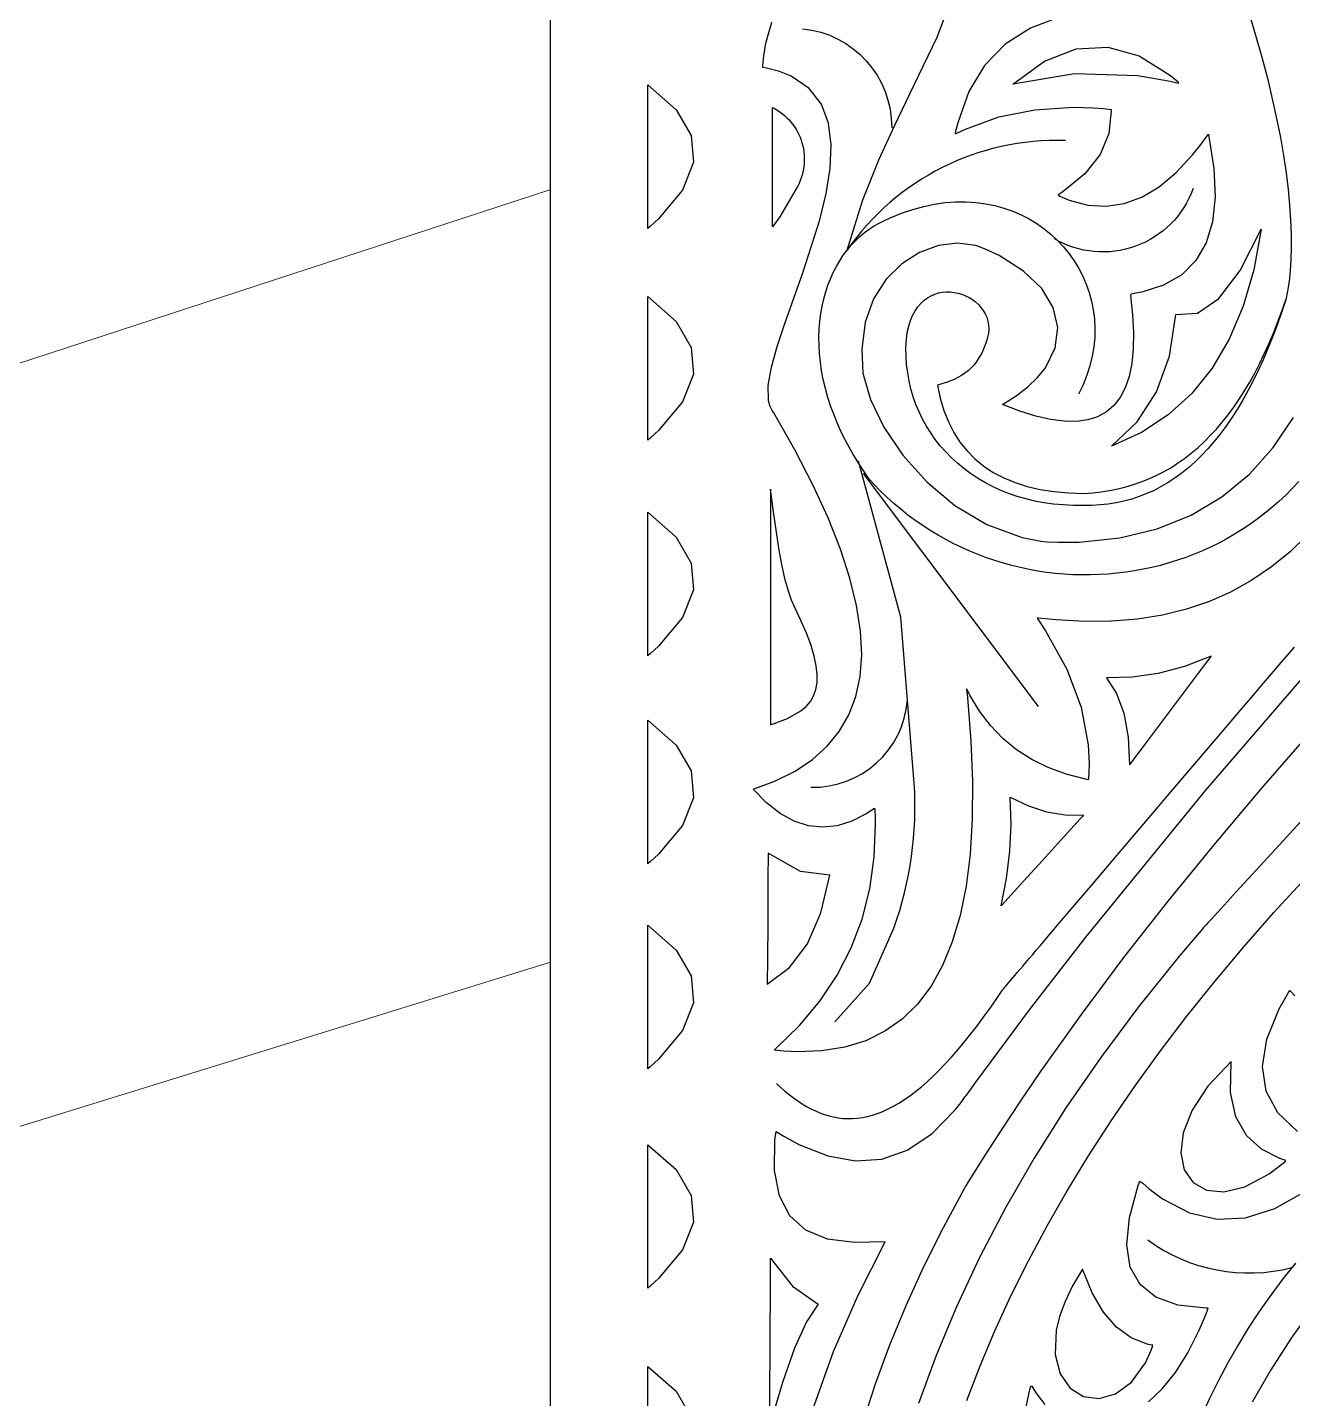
# Model space of a CAD drawing. Header units: inches. Extents: x 249 to 1192, y -18 to 440.
# Drawn here: x 609.636 to 610.183, y 236.943 to 237.535 of the extents above; entities that cross this region are included whole.
import ezdxf

# ---------------------------------------------------------------- set-up
doc = ezdxf.new("R2010")
doc.units = ezdxf.units.IN
doc.header["$MEASUREMENT"] = 0
doc.layers.add('KACA', color=141, linetype='Continuous', lineweight=30)
doc.layers.add('LANTAI', color=135, linetype='Continuous', lineweight=9)
doc.layers.add('KOLOM', color=5, linetype='Continuous')

# ---------------------------------------------------------------- blocks, each defined once
blk = doc.blocks.new('TAMPAK SAMPING KANAN')
at = {"layer": 'KACA'}
for points in [[(610.71219, 236.38919), (609.86219, 236.38919), (609.86219, 238.38919), (610.71219, 238.38919)], [(610.71219, 236.38919), (609.86219, 236.38919), (609.86219, 238.38919), (610.71219, 238.38919)], [(610.18944, 237.31595), (610.18188, 237.30857), (610.17385, 237.302), (610.16537, 237.29623), (610.15642, 237.29127), (610.14701, 237.28711), (610.13714, 237.28376), (610.1268, 237.28122), (610.11601, 237.27948), (610.10475, 237.27854), (610.09302, 237.27841), (610.08084, 237.27909), (610.07457, 237.27973), (610.07299, 237.27992), (610.07252, 237.2799), (610.0727, 237.27964), (610.07343, 237.27859), (610.07622, 237.27441), (610.08544, 237.25779), (610.09158, 237.24134), (610.09463, 237.22506), (610.09499, 237.21698), (610.09489, 237.21296), (610.09476, 237.21096), (610.09461, 237.21004), (610.09352, 237.21026), (610.08516, 237.21242), (610.0774, 237.21527), (610.07024, 237.21879), (610.06369, 237.22299), (610.05773, 237.22787), (610.05238, 237.23343), (610.04764, 237.23966), (610.04349, 237.24658), (610.04255, 237.24841), (610.04209, 237.24934), (610.04203, 237.24929), (610.04216, 237.24806), (610.0424, 237.24563), (610.04392, 237.22684), (610.04462, 237.20928), (610.04451, 237.19296), (610.04358, 237.17785), (610.04183, 237.16398), (610.03927, 237.15134), (610.0359, 237.13992), (610.0317, 237.12973), (610.0267, 237.12077), (610.02087, 237.11304), (610.01424, 237.10654), (610.00678, 237.10127), (609.99851, 237.09722), (609.98943, 237.0944), (609.97953, 237.09281), (609.96881, 237.09245), (609.96315, 237.09273), (609.96024, 237.09299), (609.95891, 237.09317), (609.9596, 237.09377), (609.96981, 237.10373), (609.97865, 237.1143), (609.98611, 237.1255), (609.99219, 237.13731), (609.99689, 237.14975), (610.00021, 237.16281), (610.00215, 237.17649), (610.0027, 237.19079), (610.00263, 237.19446), (610.00256, 237.19631), (610.00251, 237.19724), (610.00227, 237.19752), (609.99901, 237.19538), (609.99254, 237.1921), (609.98617, 237.19013), (609.97988, 237.18947), (609.97369, 237.19013), (609.96759, 237.1921), (609.96157, 237.19539), (609.95564, 237.19999), (609.94981, 237.20591), (609.95943, 237.2095), (609.96798, 237.21379), (609.97545, 237.21878), (609.98181, 237.22448), (609.98707, 237.23091), (609.99121, 237.23807), (609.99421, 237.24597), (609.99606, 237.25464), (609.99674, 237.26407), (609.99625, 237.27428), (609.99456, 237.28529), (609.99168, 237.2971), (609.98757, 237.30973), (609.98223, 237.32318), (609.97565, 237.33747), (609.96781, 237.35261), (609.95869, 237.36862), (609.95808, 237.36964), (609.95789, 237.36994), (609.9576, 237.37046), (609.9571, 237.37158), (609.95644, 237.37415), (609.95638, 237.3805), (609.95774, 237.38829), (609.9602, 237.39728), (609.96348, 237.40724), (609.97124, 237.42912), (609.97861, 237.45209), (609.98138, 237.4634), (609.98315, 237.47428), (609.9836, 237.4845), (609.98244, 237.49383), (609.97936, 237.50203), (609.97406, 237.50888), (609.96623, 237.51414), (609.96128, 237.5161), (609.95558, 237.51757), (609.95403, 237.51786), (609.95398, 237.51859), (609.9541, 237.5201), (609.95441, 237.52299), (609.95526, 237.52837), (609.95795, 237.53744)], [(610.08255, 237.53981), (610.06964, 237.53495), (610.05875, 237.52794), (610.04988, 237.51879), (610.04304, 237.50748), (610.03822, 237.49403), (610.03733, 237.49033), (610.03713, 237.48939), (610.03735, 237.48922), (610.03819, 237.48965), (610.04162, 237.49128), (610.05602, 237.49653), (610.07151, 237.49966), (610.0881, 237.5007), (610.0968, 237.50043), (610.10125, 237.5001), (610.10351, 237.49988), (610.10456, 237.49973), (610.10459, 237.49909), (610.10358, 237.48932), (610.09976, 237.48025), (610.09315, 237.47187), (610.08373, 237.46418), (610.08236, 237.46327), (610.08166, 237.46282), (610.08233, 237.46233), (610.0864, 237.46061), (610.09443, 237.45842), (610.10233, 237.4579), (610.11011, 237.45904), (610.11775, 237.46185), (610.12526, 237.46633), (610.13264, 237.47247), (610.13989, 237.48028), (610.14347, 237.48481), (610.14525, 237.48723), (610.14613, 237.48848), (610.14656, 237.48901), (610.14675, 237.48809), (610.14897, 237.47426), (610.14951, 237.46198), (610.14839, 237.45124), (610.14561, 237.44206), (610.14115, 237.43442), (610.13503, 237.42833), (610.12724, 237.42379), (610.11778, 237.42079), (610.11515, 237.42029), (610.1138, 237.42007), (610.11312, 237.41997), (610.11287, 237.41934), (610.11381, 237.41093), (610.11423, 237.40322), (610.11412, 237.39622), (610.11349, 237.38992), (610.11233, 237.38433), (610.11066, 237.37944), (610.10845, 237.37526), (610.10573, 237.37178), (610.10248, 237.36901), (610.09871, 237.36694), (610.09441, 237.36557), (610.08959, 237.36491), (610.08425, 237.36496), (610.07838, 237.36571), (610.07199, 237.36716), (610.06508, 237.36932), (610.05764, 237.37218), (610.06354, 237.37592), (610.06858, 237.37985), (610.07277, 237.38392), (610.07612, 237.38812), (610.08039, 237.39676), (610.08147, 237.40551), (610.07948, 237.41411), (610.07453, 237.42233), (610.06671, 237.4299), (610.05614, 237.43657), (610.04985, 237.4395), (610.046, 237.44089), (610.03814, 237.44194), (610.02991, 237.44094), (610.02174, 237.43796), (610.01405, 237.43308), (610.00727, 237.42638), (610.00184, 237.41793), (609.99818, 237.4078), (609.99674, 237.39607), (609.99722, 237.38582), (610.00047, 237.37445), (610.00631, 237.36238), (610.01451, 237.35028), (610.02482, 237.33881), (610.037, 237.32863), (610.05082, 237.32039), (610.06605, 237.31477), (610.07411, 237.31314), (610.07671, 237.31286), (610.08147, 237.31267), (610.09073, 237.31273), (610.10824, 237.31452), (610.12439, 237.31846), (610.13914, 237.32444), (610.15244, 237.33236), (610.16428, 237.3421), (610.17461, 237.35357), (610.18339, 237.36666)], [(610.18944, 237.31595), (610.18188, 237.30857), (610.17385, 237.302), (610.16537, 237.29623), (610.15642, 237.29127), (610.14701, 237.28711), (610.13714, 237.28376), (610.1268, 237.28122), (610.11601, 237.27948), (610.10475, 237.27854), (610.09302, 237.27841), (610.08084, 237.27909), (610.07457, 237.27973), (610.07299, 237.27992), (610.07252, 237.2799), (610.0727, 237.27964), (610.07343, 237.27859), (610.07622, 237.27441), (610.08544, 237.25779), (610.09158, 237.24134), (610.09463, 237.22506), (610.09499, 237.21698), (610.09489, 237.21296), (610.09476, 237.21096), (610.09461, 237.21004), (610.09352, 237.21026), (610.08516, 237.21242), (610.0774, 237.21527), (610.07024, 237.21879), (610.06369, 237.22299), (610.05773, 237.22787), (610.05238, 237.23343), (610.04764, 237.23966), (610.04349, 237.24658), (610.04255, 237.24841), (610.04209, 237.24934), (610.04203, 237.24929), (610.04216, 237.24806), (610.0424, 237.24563), (610.04392, 237.22684), (610.04462, 237.20928), (610.04451, 237.19296), (610.04358, 237.17785), (610.04183, 237.16398), (610.03927, 237.15134), (610.0359, 237.13992), (610.0317, 237.12973), (610.0267, 237.12077), (610.02087, 237.11304), (610.01424, 237.10654), (610.00678, 237.10127), (609.99851, 237.09722), (609.98943, 237.0944), (609.97953, 237.09281), (609.96881, 237.09245), (609.96315, 237.09273), (609.96024, 237.09299), (609.95891, 237.09317), (609.9596, 237.09377), (609.96981, 237.10373), (609.97865, 237.1143), (609.98611, 237.1255), (609.99219, 237.13731), (609.99689, 237.14975), (610.00021, 237.16281), (610.00215, 237.17649), (610.0027, 237.19079), (610.00263, 237.19446), (610.00256, 237.19631), (610.00251, 237.19724), (610.00227, 237.19752), (609.99901, 237.19538), (609.99254, 237.1921), (609.98617, 237.19013), (609.97988, 237.18947), (609.97369, 237.19013), (609.96759, 237.1921), (609.96157, 237.19539), (609.95564, 237.19999), (609.94981, 237.20591), (609.95943, 237.2095), (609.96798, 237.21379), (609.97545, 237.21878), (609.98181, 237.22448), (609.98707, 237.23091), (609.99121, 237.23807), (609.99421, 237.24597), (609.99606, 237.25464), (609.99674, 237.26407), (609.99625, 237.27428), (609.99456, 237.28529), (609.99168, 237.2971), (609.98757, 237.30973), (609.98223, 237.32318), (609.97565, 237.33747), (609.96781, 237.35261), (609.95869, 237.36862), (609.95808, 237.36964), (609.95789, 237.36994), (609.9576, 237.37046), (609.9571, 237.37158), (609.95644, 237.37415), (609.95638, 237.3805), (609.95774, 237.38829), (609.9602, 237.39728), (609.96348, 237.40724), (609.97124, 237.42912), (609.97861, 237.45209), (609.98138, 237.4634), (609.98315, 237.47428), (609.9836, 237.4845), (609.98244, 237.49383), (609.97936, 237.50203), (609.97406, 237.50888), (609.96623, 237.51414), (609.96128, 237.5161), (609.95558, 237.51757), (609.95403, 237.51786), (609.95398, 237.51859), (609.9541, 237.5201), (609.95441, 237.52299), (609.95526, 237.52837), (609.95795, 237.53744)], [(610.08255, 237.53981), (610.06964, 237.53495), (610.05875, 237.52794), (610.04988, 237.51879), (610.04304, 237.50748), (610.03822, 237.49403), (610.03733, 237.49033), (610.03713, 237.48939), (610.03735, 237.48922), (610.03819, 237.48965), (610.04162, 237.49128), (610.05602, 237.49653), (610.07151, 237.49966), (610.0881, 237.5007), (610.0968, 237.50043), (610.10125, 237.5001), (610.10351, 237.49988), (610.10456, 237.49973), (610.10459, 237.49909), (610.10358, 237.48932), (610.09976, 237.48025), (610.09315, 237.47187), (610.08373, 237.46418), (610.08236, 237.46327), (610.08166, 237.46282), (610.08233, 237.46233), (610.0864, 237.46061), (610.09443, 237.45842), (610.10233, 237.4579), (610.11011, 237.45904), (610.11775, 237.46185), (610.12526, 237.46633), (610.13264, 237.47247), (610.13989, 237.48028), (610.14347, 237.48481), (610.14525, 237.48723), (610.14613, 237.48848), (610.14656, 237.48901), (610.14675, 237.48809), (610.14897, 237.47426), (610.14951, 237.46198), (610.14839, 237.45124), (610.14561, 237.44206), (610.14115, 237.43442), (610.13503, 237.42833), (610.12724, 237.42379), (610.11778, 237.42079), (610.11515, 237.42029), (610.1138, 237.42007), (610.11312, 237.41997), (610.11287, 237.41934), (610.11381, 237.41093), (610.11423, 237.40322), (610.11412, 237.39622), (610.11349, 237.38992), (610.11233, 237.38433), (610.11066, 237.37944), (610.10845, 237.37526), (610.10573, 237.37178), (610.10248, 237.36901), (610.09871, 237.36694), (610.09441, 237.36557), (610.08959, 237.36491), (610.08425, 237.36496), (610.07838, 237.36571), (610.07199, 237.36716), (610.06508, 237.36932), (610.05764, 237.37218), (610.06354, 237.37592), (610.06858, 237.37985), (610.07277, 237.38392), (610.07612, 237.38812), (610.08039, 237.39676), (610.08147, 237.40551), (610.07948, 237.41411), (610.07453, 237.42233), (610.06671, 237.4299), (610.05614, 237.43657), (610.04985, 237.4395), (610.046, 237.44089), (610.03814, 237.44194), (610.02991, 237.44094), (610.02174, 237.43796), (610.01405, 237.43308), (610.00727, 237.42638), (610.00184, 237.41793), (609.99818, 237.4078), (609.99674, 237.39607), (609.99722, 237.38582), (610.00047, 237.37445), (610.00631, 237.36238), (610.01451, 237.35028), (610.02482, 237.33881), (610.037, 237.32863), (610.05082, 237.32039), (610.06605, 237.31477), (610.07411, 237.31314), (610.07671, 237.31286), (610.08147, 237.31267), (610.09073, 237.31273), (610.10824, 237.31452), (610.12439, 237.31846), (610.13914, 237.32444), (610.15244, 237.33236), (610.16428, 237.3421), (610.17461, 237.35357), (610.18339, 237.36666)], [(609.97557, 236.93773), (609.98459, 236.96286), (609.9951, 236.98698), (610.0069, 237.0102), (609.99362, 237.00999), (609.98194, 237.01146), (609.97264, 237.0153), (609.96572, 237.02152), (609.96117, 237.03011), (609.959, 237.04108), (609.9592, 237.05443), (609.95975, 237.05789), (609.96307, 237.05589), (609.9696, 237.05238), (609.98215, 237.0474), (609.9941, 237.04523), (610.00551, 237.04602), (610.01645, 237.04988), (610.02698, 237.05696), (610.03716, 237.06739), (610.03966, 237.07054), (610.0409, 237.0722), (610.04152, 237.07304), (610.04187, 237.07353), (610.04326, 237.07546), (610.04606, 237.07933), (610.06922, 237.1105), (610.0936, 237.14196), (610.14547, 237.20547), (610.20054, 237.26929)], [(609.97557, 236.93773), (609.98459, 236.96286), (609.9951, 236.98698), (610.0069, 237.0102), (609.99362, 237.00999), (609.98194, 237.01146), (609.97264, 237.0153), (609.96572, 237.02152), (609.96117, 237.03011), (609.959, 237.04108), (609.9592, 237.05443), (609.95975, 237.05789), (609.96307, 237.05589), (609.9696, 237.05238), (609.98215, 237.0474), (609.9941, 237.04523), (610.00551, 237.04602), (610.01645, 237.04988), (610.02698, 237.05696), (610.03716, 237.06739), (610.03966, 237.07054), (610.0409, 237.0722), (610.04152, 237.07304), (610.04187, 237.07353), (610.04326, 237.07546), (610.04606, 237.07933), (610.06922, 237.1105), (610.0936, 237.14196), (610.14547, 237.20547), (610.20054, 237.26929)], [(609.99728, 236.93208), (610.00275, 236.94894), (610.00896, 236.96581), (610.01591, 236.98268), (610.0236, 236.99956), (610.03203, 237.01645), (610.04119, 237.03335), (610.04149, 237.03388), (610.04189, 237.03454), (610.04289, 237.03615), (610.04489, 237.03938), (610.04893, 237.04581), (610.05714, 237.05857), (610.06553, 237.07121), (610.07408, 237.08375), (610.09173, 237.10858), (610.1101, 237.13314), (610.12922, 237.15756), (610.14909, 237.18194), (610.16974, 237.20639), (610.18037, 237.21867), (610.19119, 237.23101)], [(609.99728, 236.93208), (610.00275, 236.94894), (610.00896, 236.96581), (610.01591, 236.98268), (610.0236, 236.99956), (610.03203, 237.01645), (610.04119, 237.03335), (610.04149, 237.03388), (610.04189, 237.03454), (610.04289, 237.03615), (610.04489, 237.03938), (610.04893, 237.04581), (610.05714, 237.05857), (610.06553, 237.07121), (610.07408, 237.08375), (610.09173, 237.10858), (610.1101, 237.13314), (610.12922, 237.15756), (610.14909, 237.18194), (610.16974, 237.20639), (610.18037, 237.21867), (610.19119, 237.23101)], [(610.18574, 237.339), (610.18292, 237.33599), (610.18002, 237.33309), (610.17704, 237.33032), (610.174, 237.32766), (610.17089, 237.32512), (610.16772, 237.3227), (610.16449, 237.32039), (610.16121, 237.3182), (610.15787, 237.31613), (610.15448, 237.31417), (610.15104, 237.31233), (610.14755, 237.31061), (610.14402, 237.309), (610.14046, 237.3075), (610.13686, 237.30613), (610.13322, 237.30486), (610.12955, 237.30372), (610.12586, 237.30268), (610.12214, 237.30177), (610.1184, 237.30097), (610.11464, 237.30028), (610.11086, 237.2997), (610.10708, 237.29924), (610.10328, 237.2989), (610.09947, 237.29867), (610.09566, 237.29855), (610.09185, 237.29855), (610.08804, 237.29866), (610.08424, 237.29888), (610.08044, 237.29922), (610.07666, 237.29967), (610.07288, 237.30023), (610.06913, 237.3009), (610.06539, 237.30169), (610.06168, 237.30259), (610.05799, 237.3036), (610.05433, 237.30473), (610.05069, 237.30596), (610.0471, 237.30731), (610.04354, 237.30877), (610.04002, 237.31034), (610.03654, 237.31203), (610.03311, 237.31382), (610.02973, 237.31572), (610.0264, 237.31774), (610.02312, 237.31987), (610.0199, 237.3221), (610.01674, 237.32445), (610.01364, 237.32691), (610.01061, 237.32948), (610.00765, 237.33215), (610.00476, 237.33494), (610.00195, 237.33784), (610.00057, 237.33933), (610.00029, 237.33965), (610.0001, 237.33992), (609.99973, 237.34044), (609.99825, 237.34254), (609.99548, 237.34673), (609.99293, 237.35089), (609.9906, 237.35503), (609.98849, 237.35915), (609.98659, 237.36323), (609.98491, 237.36727), (609.98342, 237.37128), (609.98213, 237.37524), (609.98104, 237.37915), (609.98013, 237.38301), (609.97941, 237.38682), (609.97886, 237.39056), (609.97849, 237.39424), (609.97829, 237.39785), (609.97825, 237.40139), (609.97837, 237.40485), (609.97864, 237.40823), (609.97907, 237.41153), (609.97963, 237.41474), (609.98034, 237.41785), (609.98118, 237.42087), (609.98215, 237.42379), (609.98325, 237.4266), (609.98446, 237.4293), (609.98579, 237.43189), (609.98723, 237.43436), (609.98878, 237.43671), (609.99043, 237.43893), (609.99217, 237.44103), (609.994, 237.44299), (609.99592, 237.44481), (609.99791, 237.4465), (609.99999, 237.44803), (610.00213, 237.44942), (610.00435, 237.45065), (610.00664, 237.45176), (610.0091, 237.4529), (610.01397, 237.45491), (610.01878, 237.45656), (610.02353, 237.45787), (610.0282, 237.45884), (610.0328, 237.45949), (610.0373, 237.45982), (610.04171, 237.45985), (610.04601, 237.45958), (610.0502, 237.45903), (610.05427, 237.45821), (610.0582, 237.45713), (610.062, 237.4558), (610.06565, 237.45423), (610.06915, 237.45243), (610.07248, 237.45041), (610.07564, 237.44818), (610.07863, 237.44576), (610.08142, 237.44315), (610.08402, 237.44037), (610.08642, 237.43742), (610.08861, 237.43432), (610.09058, 237.43108), (610.09232, 237.4277), (610.09382, 237.4242), (610.09508, 237.42059), (610.09609, 237.41688), (610.09683, 237.41308), (610.09731, 237.4092), (610.09751, 237.40525), (610.09743, 237.40125), (610.09705, 237.3972), (610.09638, 237.39311), (610.09539, 237.389), (610.09409, 237.38487), (610.09246, 237.38074), (610.0905, 237.37662)], [(610.18574, 237.339), (610.18292, 237.33599), (610.18002, 237.33309), (610.17704, 237.33032), (610.174, 237.32766), (610.17089, 237.32512), (610.16772, 237.3227), (610.16449, 237.32039), (610.16121, 237.3182), (610.15787, 237.31613), (610.15448, 237.31417), (610.15104, 237.31233), (610.14755, 237.31061), (610.14402, 237.309), (610.14046, 237.3075), (610.13686, 237.30613), (610.13322, 237.30486), (610.12955, 237.30372), (610.12586, 237.30268), (610.12214, 237.30177), (610.1184, 237.30097), (610.11464, 237.30028), (610.11086, 237.2997), (610.10708, 237.29924), (610.10328, 237.2989), (610.09947, 237.29867), (610.09566, 237.29855), (610.09185, 237.29855), (610.08804, 237.29866), (610.08424, 237.29888), (610.08044, 237.29922), (610.07666, 237.29967), (610.07288, 237.30023), (610.06913, 237.3009), (610.06539, 237.30169), (610.06168, 237.30259), (610.05799, 237.3036), (610.05433, 237.30473), (610.05069, 237.30596), (610.0471, 237.30731), (610.04354, 237.30877), (610.04002, 237.31034), (610.03654, 237.31203), (610.03311, 237.31382), (610.02973, 237.31572), (610.0264, 237.31774), (610.02312, 237.31987), (610.0199, 237.3221), (610.01674, 237.32445), (610.01364, 237.32691), (610.01061, 237.32948), (610.00765, 237.33215), (610.00476, 237.33494), (610.00195, 237.33784), (610.00057, 237.33933), (610.00029, 237.33965), (610.0001, 237.33992), (609.99973, 237.34044), (609.99825, 237.34254), (609.99548, 237.34673), (609.99293, 237.35089), (609.9906, 237.35503), (609.98849, 237.35915), (609.98659, 237.36323), (609.98491, 237.36727), (609.98342, 237.37128), (609.98213, 237.37524), (609.98104, 237.37915), (609.98013, 237.38301), (609.97941, 237.38682), (609.97886, 237.39056), (609.97849, 237.39424), (609.97829, 237.39785), (609.97825, 237.40139), (609.97837, 237.40485), (609.97864, 237.40823), (609.97907, 237.41153), (609.97963, 237.41474), (609.98034, 237.41785), (609.98118, 237.42087), (609.98215, 237.42379), (609.98325, 237.4266), (609.98446, 237.4293), (609.98579, 237.43189), (609.98723, 237.43436), (609.98878, 237.43671), (609.99043, 237.43893), (609.99217, 237.44103), (609.994, 237.44299), (609.99592, 237.44481), (609.99791, 237.4465), (609.99999, 237.44803), (610.00213, 237.44942), (610.00435, 237.45065), (610.00664, 237.45176), (610.0091, 237.4529), (610.01397, 237.45491), (610.01878, 237.45656), (610.02353, 237.45787), (610.0282, 237.45884), (610.0328, 237.45949), (610.0373, 237.45982), (610.04171, 237.45985), (610.04601, 237.45958), (610.0502, 237.45903), (610.05427, 237.45821), (610.0582, 237.45713), (610.062, 237.4558), (610.06565, 237.45423), (610.06915, 237.45243), (610.07248, 237.45041), (610.07564, 237.44818), (610.07863, 237.44576), (610.08142, 237.44315), (610.08402, 237.44037), (610.08642, 237.43742), (610.08861, 237.43432), (610.09058, 237.43108), (610.09232, 237.4277), (610.09382, 237.4242), (610.09508, 237.42059), (610.09609, 237.41688), (610.09683, 237.41308), (610.09731, 237.4092), (610.09751, 237.40525), (610.09743, 237.40125), (610.09705, 237.3972), (610.09638, 237.39311), (610.09539, 237.389), (610.09409, 237.38487), (610.09246, 237.38074), (610.0905, 237.37662)], [(610.18929, 237.19495), (610.17734, 237.18192), (610.16707, 237.17072), (610.15862, 237.1615), (610.15213, 237.15442), (610.14774, 237.14963), (610.14638, 237.14815), (610.1456, 237.1473), (610.14543, 237.14711), (610.14541, 237.14708), (610.14468, 237.14626), (610.14349, 237.14488), (610.13411, 237.13387), (610.1164, 237.1119), (610.10005, 237.09), (610.08503, 237.06819), (610.07132, 237.04649), (610.05887, 237.02492), (610.04768, 237.0035), (610.0377, 236.98224), (610.02891, 236.96118), (610.02129, 236.94032)], [(610.18929, 237.19495), (610.17734, 237.18192), (610.16707, 237.17072), (610.15862, 237.1615), (610.15213, 237.15442), (610.14774, 237.14963), (610.14638, 237.14815), (610.1456, 237.1473), (610.14543, 237.14711), (610.14541, 237.14708), (610.14468, 237.14626), (610.14349, 237.14488), (610.13411, 237.13387), (610.1164, 237.1119), (610.10005, 237.09), (610.08503, 237.06819), (610.07132, 237.04649), (610.05887, 237.02492), (610.04768, 237.0035), (610.0377, 236.98224), (610.02891, 236.96118), (610.02129, 236.94032)], [(609.99043, 237.43893), (609.99723, 237.46071), (610.00421, 237.47797), (610.01099, 237.49302), (610.0175, 237.50648), (610.02935, 237.53104), (610.03906, 237.55662), (610.04289, 237.57132), (610.04594, 237.58813), (610.04713, 237.59751), (610.04756, 237.60164), (610.04776, 237.60414), (610.04839, 237.61391), (610.04872, 237.63237), (610.04778, 237.64943), (610.04555, 237.66513), (610.04201, 237.6795), (610.03712, 237.6926), (610.03086, 237.70446), (610.0232, 237.71513), (610.01412, 237.72464), (610.00359, 237.73305), (609.99158, 237.74038)], [(609.99043, 237.43893), (609.99723, 237.46071), (610.00421, 237.47797), (610.01099, 237.49302), (610.0175, 237.50648), (610.02935, 237.53104), (610.03906, 237.55662), (610.04289, 237.57132), (610.04594, 237.58813), (610.04713, 237.59751), (610.04756, 237.60164), (610.04776, 237.60414), (610.04839, 237.61391), (610.04872, 237.63237), (610.04778, 237.64943), (610.04555, 237.66513), (610.04201, 237.6795), (610.03712, 237.6926), (610.03086, 237.70446), (610.0232, 237.71513), (610.01412, 237.72464), (610.00359, 237.73305), (609.99158, 237.74038)], [(610.16401, 237.54161), (610.16699, 237.53184), (610.16968, 237.52237), (610.17208, 237.51322), (610.17421, 237.50438), (610.17608, 237.49587), (610.17768, 237.48769), (610.17904, 237.47985), (610.18015, 237.47235), (610.18103, 237.4652), (610.18169, 237.4584), (610.18214, 237.45196), (610.18238, 237.44589), (610.18242, 237.44019), (610.18228, 237.43487), (610.18196, 237.42994), (610.18147, 237.42539), (610.18082, 237.42124), (610.18001, 237.41749), (610.17817, 237.41194), (610.17627, 237.40658), (610.17431, 237.40139), (610.1723, 237.39638), (610.17023, 237.39155), (610.1681, 237.38689), (610.16591, 237.38242), (610.16367, 237.37812), (610.16137, 237.37401), (610.15901, 237.37007), (610.15659, 237.36631), (610.15412, 237.36273), (610.15159, 237.35932), (610.149, 237.3561), (610.14635, 237.35305), (610.14364, 237.35018), (610.14088, 237.3475), (610.13806, 237.34499), (610.13519, 237.34265), (610.13225, 237.3405), (610.12926, 237.33853), (610.12621, 237.33673), (610.1231, 237.33511), (610.11994, 237.33368), (610.11672, 237.33242), (610.11344, 237.33133), (610.1101, 237.33043), (610.1067, 237.32971), (610.10325, 237.32916), (610.09974, 237.32879), (610.09617, 237.3286), (610.09255, 237.32859), (610.08814, 237.32859), (610.08384, 237.32879), (610.07963, 237.32917), (610.07552, 237.32974), (610.07152, 237.33049), (610.06763, 237.33142), (610.06386, 237.33251), (610.06019, 237.33377), (610.05665, 237.33519), (610.05323, 237.33677), (610.04994, 237.33849), (610.04678, 237.34036), (610.04375, 237.34237), (610.04086, 237.34452), (610.0381, 237.34679), (610.03549, 237.34919), (610.03303, 237.35171), (610.03072, 237.35435), (610.02856, 237.35709), (610.02656, 237.35994), (610.02472, 237.36289), (610.02304, 237.36593), (610.02153, 237.36906), (610.02019, 237.37228), (610.01903, 237.37558), (610.01804, 237.37895), (610.01723, 237.38239), (610.01661, 237.38589), (610.01617, 237.38946), (610.01593, 237.39308), (610.01588, 237.39674), (610.01603, 237.40046), (610.01645, 237.4034), (610.01705, 237.40609), (610.01781, 237.40853), (610.01873, 237.41073), (610.01979, 237.4127), (610.02098, 237.41443), (610.02228, 237.41595), (610.02367, 237.41725), (610.02516, 237.41834), (610.02671, 237.41923), (610.02832, 237.41993), (610.02998, 237.42043), (610.03166, 237.42076), (610.03337, 237.42091), (610.03507, 237.42089), (610.03677, 237.4207), (610.03844, 237.42037), (610.04007, 237.41988), (610.04165, 237.41926), (610.04316, 237.41849), (610.04459, 237.4176), (610.04593, 237.41659), (610.04716, 237.41546), (610.04828, 237.41422), (610.04925, 237.41287), (610.05008, 237.41144), (610.05075, 237.40991), (610.05124, 237.4083), (610.05154, 237.40662), (610.05164, 237.40486), (610.05152, 237.40305), (610.05117, 237.40117), (610.05039, 237.39873), (610.04953, 237.3965), (610.04859, 237.39446), (610.04756, 237.39261), (610.04646, 237.39093), (610.04529, 237.38942), (610.04403, 237.38805), (610.0427, 237.38682), (610.03982, 237.38473), (610.03665, 237.38306), (610.0332, 237.3817), (610.02948, 237.38056), (610.0307, 237.37492), (610.03228, 237.36963), (610.03422, 237.36472), (610.03654, 237.36016), (610.03922, 237.35597), (610.04227, 237.35214), (610.04568, 237.34867), (610.04946, 237.34557), (610.05361, 237.34283), (610.05812, 237.34045), (610.063, 237.33844), (610.06825, 237.33679), (610.07386, 237.3355), (610.07984, 237.33457), (610.08619, 237.33401), (610.09291, 237.33381), (610.09663, 237.33406), (610.10028, 237.33445), (610.10387, 237.335), (610.1074, 237.33571), (610.11086, 237.33656), (610.11426, 237.33757), (610.11759, 237.33874), (610.12086, 237.34005), (610.12407, 237.34152), (610.12721, 237.34314), (610.13029, 237.34491), (610.1333, 237.34684), (610.13625, 237.34892), (610.13913, 237.35115), (610.14195, 237.35354), (610.1447, 237.35608), (610.14739, 237.35877), (610.15002, 237.36161), (610.15258, 237.36461), (610.15507, 237.36776), (610.15751, 237.37106), (610.15987, 237.37452), (610.16218, 237.37813), (610.16442, 237.38189), (610.16659, 237.38581), (610.1687, 237.38987), (610.17075, 237.39409), (610.17273, 237.39847), (610.17465, 237.40299), (610.1765, 237.40767), (610.17829, 237.4125), (610.18001, 237.41749)], [(610.16401, 237.54161), (610.16699, 237.53184), (610.16968, 237.52237), (610.17208, 237.51322), (610.17421, 237.50438), (610.17608, 237.49587), (610.17768, 237.48769), (610.17904, 237.47985), (610.18015, 237.47235), (610.18103, 237.4652), (610.18169, 237.4584), (610.18214, 237.45196), (610.18238, 237.44589), (610.18242, 237.44019), (610.18228, 237.43487), (610.18196, 237.42994), (610.18147, 237.42539), (610.18082, 237.42124), (610.18001, 237.41749), (610.17817, 237.41194), (610.17627, 237.40658), (610.17431, 237.40139), (610.1723, 237.39638), (610.17023, 237.39155), (610.1681, 237.38689), (610.16591, 237.38242), (610.16367, 237.37812), (610.16137, 237.37401), (610.15901, 237.37007), (610.15659, 237.36631), (610.15412, 237.36273), (610.15159, 237.35932), (610.149, 237.3561), (610.14635, 237.35305), (610.14364, 237.35018), (610.14088, 237.3475), (610.13806, 237.34499), (610.13519, 237.34265), (610.13225, 237.3405), (610.12926, 237.33853), (610.12621, 237.33673), (610.1231, 237.33511), (610.11994, 237.33368), (610.11672, 237.33242), (610.11344, 237.33133), (610.1101, 237.33043), (610.1067, 237.32971), (610.10325, 237.32916), (610.09974, 237.32879), (610.09617, 237.3286), (610.09255, 237.32859), (610.08814, 237.32859), (610.08384, 237.32879), (610.07963, 237.32917), (610.07552, 237.32974), (610.07152, 237.33049), (610.06763, 237.33142), (610.06386, 237.33251), (610.06019, 237.33377), (610.05665, 237.33519), (610.05323, 237.33677), (610.04994, 237.33849), (610.04678, 237.34036), (610.04375, 237.34237), (610.04086, 237.34452), (610.0381, 237.34679), (610.03549, 237.34919), (610.03303, 237.35171), (610.03072, 237.35435), (610.02856, 237.35709), (610.02656, 237.35994), (610.02472, 237.36289), (610.02304, 237.36593), (610.02153, 237.36906), (610.02019, 237.37228), (610.01903, 237.37558), (610.01804, 237.37895), (610.01723, 237.38239), (610.01661, 237.38589), (610.01617, 237.38946), (610.01593, 237.39308), (610.01588, 237.39674), (610.01603, 237.40046), (610.01645, 237.4034), (610.01705, 237.40609), (610.01781, 237.40853), (610.01873, 237.41073), (610.01979, 237.4127), (610.02098, 237.41443), (610.02228, 237.41595), (610.02367, 237.41725), (610.02516, 237.41834), (610.02671, 237.41923), (610.02832, 237.41993), (610.02998, 237.42043), (610.03166, 237.42076), (610.03337, 237.42091), (610.03507, 237.42089), (610.03677, 237.4207), (610.03844, 237.42037), (610.04007, 237.41988), (610.04165, 237.41926), (610.04316, 237.41849), (610.04459, 237.4176), (610.04593, 237.41659), (610.04716, 237.41546), (610.04828, 237.41422), (610.04925, 237.41287), (610.05008, 237.41144), (610.05075, 237.40991), (610.05124, 237.4083), (610.05154, 237.40662), (610.05164, 237.40486), (610.05152, 237.40305), (610.05117, 237.40117), (610.05039, 237.39873), (610.04953, 237.3965), (610.04859, 237.39446), (610.04756, 237.39261), (610.04646, 237.39093), (610.04529, 237.38942), (610.04403, 237.38805), (610.0427, 237.38682), (610.03982, 237.38473), (610.03665, 237.38306), (610.0332, 237.3817), (610.02948, 237.38056), (610.0307, 237.37492), (610.03228, 237.36963), (610.03422, 237.36472), (610.03654, 237.36016), (610.03922, 237.35597), (610.04227, 237.35214), (610.04568, 237.34867), (610.04946, 237.34557), (610.05361, 237.34283), (610.05812, 237.34045), (610.063, 237.33844), (610.06825, 237.33679), (610.07386, 237.3355), (610.07984, 237.33457), (610.08619, 237.33401), (610.09291, 237.33381), (610.09663, 237.33406), (610.10028, 237.33445), (610.10387, 237.335), (610.1074, 237.33571), (610.11086, 237.33656), (610.11426, 237.33757), (610.11759, 237.33874), (610.12086, 237.34005), (610.12407, 237.34152), (610.12721, 237.34314), (610.13029, 237.34491), (610.1333, 237.34684), (610.13625, 237.34892), (610.13913, 237.35115), (610.14195, 237.35354), (610.1447, 237.35608), (610.14739, 237.35877), (610.15002, 237.36161), (610.15258, 237.36461), (610.15507, 237.36776), (610.15751, 237.37106), (610.15987, 237.37452), (610.16218, 237.37813), (610.16442, 237.38189), (610.16659, 237.38581), (610.1687, 237.38987), (610.17075, 237.39409), (610.17273, 237.39847), (610.17465, 237.40299), (610.1765, 237.40767), (610.17829, 237.4125), (610.18001, 237.41749)], [(610.0677, 236.93829), (610.06916, 236.94515), (610.06962, 236.94692), (610.06987, 236.94782), (610.0702, 236.94787), (610.07193, 236.94495), (610.07589, 236.93992)], [(610.12072, 236.94104), (610.12663, 236.94677), (610.13232, 236.95383), (610.1377, 236.96225), (610.14266, 236.97205), (610.14497, 236.97748), (610.14607, 236.98033), (610.14643, 236.9816), (610.14558, 236.98161), (610.1334, 236.9829), (610.12388, 236.98629), (610.11703, 236.99176), (610.11283, 236.99933), (610.1113, 237.00899), (610.11243, 237.02075), (610.11622, 237.03459), (610.11688, 237.03647), (610.11819, 237.03557), (610.12101, 237.03311), (610.12671, 237.02882), (610.13836, 237.02275), (610.15036, 237.02003), (610.16269, 237.02066), (610.17536, 237.02464), (610.18837, 237.03198)], [(610.18504, 237.05793), (610.17658, 237.06607), (610.17157, 237.07544), (610.17, 237.08605), (610.17189, 237.0979), (610.17722, 237.11098), (610.18118, 237.11799), (610.18174, 237.11889), (610.18245, 237.11814), (610.18388, 237.11663)], [(610.0677, 236.93829), (610.06916, 236.94515), (610.06962, 236.94692), (610.06987, 236.94782), (610.0702, 236.94787), (610.07193, 236.94495), (610.07589, 236.93992)], [(610.12072, 236.94104), (610.12663, 236.94677), (610.13232, 236.95383), (610.1377, 236.96225), (610.14266, 236.97205), (610.14497, 236.97748), (610.14607, 236.98033), (610.14643, 236.9816), (610.14558, 236.98161), (610.1334, 236.9829), (610.12388, 236.98629), (610.11703, 236.99176), (610.11283, 236.99933), (610.1113, 237.00899), (610.11243, 237.02075), (610.11622, 237.03459), (610.11688, 237.03647), (610.11819, 237.03557), (610.12101, 237.03311), (610.12671, 237.02882), (610.13836, 237.02275), (610.15036, 237.02003), (610.16269, 237.02066), (610.17536, 237.02464), (610.18837, 237.03198)], [(610.18504, 237.05793), (610.17658, 237.06607), (610.17157, 237.07544), (610.17, 237.08605), (610.17189, 237.0979), (610.17722, 237.11098), (610.18118, 237.11799), (610.18174, 237.11889), (610.18245, 237.11814), (610.18388, 237.11663)], [(610.18426, 237.00105), (610.1788, 236.99423), (610.17357, 236.98726), (610.16857, 236.98014), (610.1638, 236.97289), (610.15927, 236.9655), (610.15496, 236.95797), (610.15089, 236.95031), (610.14706, 236.94251), (610.14345, 236.93459)], [(610.18426, 237.00105), (610.1788, 236.99423), (610.17357, 236.98726), (610.16857, 236.98014), (610.1638, 236.97289), (610.15927, 236.9655), (610.15496, 236.95797), (610.15089, 236.95031), (610.14706, 236.94251), (610.14345, 236.93459)], [(609.95987, 237.07864), (609.96354, 237.07539), (609.96724, 237.07247), (609.96911, 237.07115), (609.97099, 237.06992), (609.97289, 237.06879), (609.9748, 237.06776), (609.97672, 237.06683), (609.97866, 237.06602), (609.98062, 237.06531), (609.9826, 237.06472), (609.98459, 237.06424), (609.98661, 237.06389), (609.98865, 237.06365), (609.99071, 237.06355), (609.9928, 237.06358), (609.99491, 237.06374), (609.99704, 237.06403), (609.99921, 237.06447), (610.0014, 237.06505), (610.00362, 237.06578), (610.00586, 237.06666), (610.00815, 237.06769), (610.01046, 237.06888), (610.0128, 237.07023), (610.01518, 237.07174), (610.0176, 237.07342), (610.02005, 237.07527), (610.02254, 237.07729), (610.02506, 237.07949), (610.02763, 237.08187), (610.03023, 237.08443), (610.03288, 237.08718), (610.03557, 237.09012), (610.0383, 237.09325), (610.04108, 237.09658), (610.04391, 237.10011), (610.04678, 237.10384), (610.04969, 237.10777), (610.05266, 237.11192), (610.05567, 237.11627), (610.0572, 237.11853), (610.05758, 237.11911), (610.05768, 237.11925), (610.05771, 237.1193), (610.05771, 237.1193), (610.05774, 237.11933), (610.05788, 237.11949), (610.05813, 237.11979), (610.0585, 237.12022), (610.05897, 237.12078), (610.05955, 237.12146), (610.06024, 237.12227), (610.06103, 237.1232), (610.06192, 237.12424), (610.0629, 237.12539), (610.06397, 237.12665), (610.06514, 237.12802), (610.06639, 237.12949), (610.06773, 237.13106), (610.06914, 237.13273), (610.07064, 237.13449), (610.07221, 237.13634), (610.07386, 237.13827), (610.07557, 237.14029), (610.07736, 237.14238), (610.07921, 237.14455), (610.08112, 237.1468), (610.08309, 237.14911), (610.08719, 237.15393), (610.0915, 237.15899), (610.09599, 237.16427), (610.10063, 237.16972), (610.10541, 237.17534), (610.1103, 237.18109), (610.11528, 237.18694), (610.12033, 237.19287), (610.13055, 237.20487), (610.14076, 237.21687), (610.14581, 237.2228), (610.15079, 237.22865), (610.15568, 237.2344), (610.16046, 237.24002), (610.16511, 237.24547), (610.1696, 237.25075), (610.1739, 237.25581), (610.17801, 237.26063), (610.17998, 237.26294), (610.18189, 237.26519), (610.18374, 237.26736)], [(609.95987, 237.07864), (609.96354, 237.07539), (609.96724, 237.07247), (609.96911, 237.07115), (609.97099, 237.06992), (609.97289, 237.06879), (609.9748, 237.06776), (609.97672, 237.06683), (609.97866, 237.06602), (609.98062, 237.06531), (609.9826, 237.06472), (609.98459, 237.06424), (609.98661, 237.06389), (609.98865, 237.06365), (609.99071, 237.06355), (609.9928, 237.06358), (609.99491, 237.06374), (609.99704, 237.06403), (609.99921, 237.06447), (610.0014, 237.06505), (610.00362, 237.06578), (610.00586, 237.06666), (610.00815, 237.06769), (610.01046, 237.06888), (610.0128, 237.07023), (610.01518, 237.07174), (610.0176, 237.07342), (610.02005, 237.07527), (610.02254, 237.07729), (610.02506, 237.07949), (610.02763, 237.08187), (610.03023, 237.08443), (610.03288, 237.08718), (610.03557, 237.09012), (610.0383, 237.09325), (610.04108, 237.09658), (610.04391, 237.10011), (610.04678, 237.10384), (610.04969, 237.10777), (610.05266, 237.11192), (610.05567, 237.11627), (610.0572, 237.11853), (610.05758, 237.11911), (610.05768, 237.11925), (610.05771, 237.1193), (610.05771, 237.1193), (610.05774, 237.11933), (610.05788, 237.11949), (610.05813, 237.11979), (610.0585, 237.12022), (610.05897, 237.12078), (610.05955, 237.12146), (610.06024, 237.12227), (610.06103, 237.1232), (610.06192, 237.12424), (610.0629, 237.12539), (610.06397, 237.12665), (610.06514, 237.12802), (610.06639, 237.12949), (610.06773, 237.13106), (610.06914, 237.13273), (610.07064, 237.13449), (610.07221, 237.13634), (610.07386, 237.13827), (610.07557, 237.14029), (610.07736, 237.14238), (610.07921, 237.14455), (610.08112, 237.1468), (610.08309, 237.14911), (610.08719, 237.15393), (610.0915, 237.15899), (610.09599, 237.16427), (610.10063, 237.16972), (610.10541, 237.17534), (610.1103, 237.18109), (610.11528, 237.18694), (610.12033, 237.19287), (610.13055, 237.20487), (610.14076, 237.21687), (610.14581, 237.2228), (610.15079, 237.22865), (610.15568, 237.2344), (610.16046, 237.24002), (610.16511, 237.24547), (610.1696, 237.25075), (610.1739, 237.25581), (610.17801, 237.26063), (610.17998, 237.26294), (610.18189, 237.26519), (610.18374, 237.26736)], [(610.07311, 237.2417), (609.99751, 237.34241)], [(610.07311, 237.2417), (609.99751, 237.34241)], [(610.04222, 236.94164), (610.04798, 236.9567), (610.05432, 236.9718), (610.06126, 236.98692), (610.06878, 237.00206), (610.07687, 237.01721), (610.08554, 237.03236), (610.09478, 237.0475), (610.10458, 237.06263), (610.11494, 237.07774), (610.12585, 237.09282), (610.13731, 237.10785), (610.14931, 237.12284), (610.16186, 237.13778), (610.17493, 237.15265), (610.18854, 237.16744)], [(610.04222, 236.94164), (610.04798, 236.9567), (610.05432, 236.9718), (610.06126, 236.98692), (610.06878, 237.00206), (610.07687, 237.01721), (610.08554, 237.03236), (610.09478, 237.0475), (610.10458, 237.06263), (610.11494, 237.07774), (610.12585, 237.09282), (610.13731, 237.10785), (610.14931, 237.12284), (610.16186, 237.13778), (610.17493, 237.15265), (610.18854, 237.16744)], [(610.19188, 236.98186), (610.18232, 236.96863), (610.17352, 236.95498), (610.16549, 236.94097)], [(610.19188, 236.98186), (610.18232, 236.96863), (610.17352, 236.95498), (610.16549, 236.94097)]]:
    blk.add_lwpolyline(points, dxfattribs=at)
for points in [[(609.97117, 237.53467, -0.387485), (610.00969, 237.49186)], [(609.97117, 237.53467, -0.387485), (610.00969, 237.49186)], [(610.08477, 237.48628, 0.255173), (609.99043, 237.43893)], [(610.08477, 237.48628, 0.255173), (609.99043, 237.43893)], [(610.13996, 237.46552, -0.468955), (610.08012, 237.44383)], [(610.13996, 237.46552, -0.468955), (610.08012, 237.44383)], [(609.98514, 237.10534), (610.00015, 237.12203), (610.01069, 237.1459, 0.100099), (610.01947, 237.20859), (610.01363, 237.28026), (609.99536, 237.34777)], [(609.98514, 237.10534), (610.00015, 237.12203), (610.01069, 237.1459, 0.100099), (610.01947, 237.20859), (610.01363, 237.28026), (609.99536, 237.34777)], [(609.97475, 237.20676, 0.396445), (610.01655, 237.24443)], [(609.97475, 237.20676, 0.396445), (610.01655, 237.24443)], [(610.12039, 237.01108, 0.224561), (610.1827, 236.99914)], [(610.12039, 237.01108, 0.224561), (610.1827, 236.99914)]]:
    blk.add_lwpolyline(points, format="xyb", dxfattribs=at)
for points in [[(610.06199, 237.51067), (610.07576, 237.52062), (610.08947, 237.52598), (610.10311, 237.52674), (610.11669, 237.52292), (610.1302, 237.5145), (610.13356, 237.51168), (610.13351, 237.51097), (610.12999, 237.51179), (610.11603, 237.51423), (610.08865, 237.51512), (610.06199, 237.51067)], [(610.06199, 237.51067), (610.07576, 237.52062), (610.08947, 237.52598), (610.10311, 237.52674), (610.11669, 237.52292), (610.1302, 237.5145), (610.13356, 237.51168), (610.13351, 237.51097), (610.12999, 237.51179), (610.11603, 237.51423), (610.08865, 237.51512), (610.06199, 237.51067)], [(609.90428, 237.51042), (609.9165, 237.49966), (609.92307, 237.48849), (609.92401, 237.47691), (609.91932, 237.46492), (609.90898, 237.45252), (609.90552, 237.44936), (609.90428, 237.44834), (609.90428, 237.44899), (609.90428, 237.458), (609.90428, 237.49076), (609.90428, 237.50469), (609.90428, 237.51042)], [(609.90428, 237.51042), (609.9165, 237.49966), (609.92307, 237.48849), (609.92401, 237.47691), (609.91932, 237.46492), (609.90898, 237.45252), (609.90552, 237.44936), (609.90428, 237.44834), (609.90428, 237.44899), (609.90428, 237.458), (609.90428, 237.49076), (609.90428, 237.50469), (609.90428, 237.51042)], [(610.16946, 237.44798), (610.16624, 237.4305), (610.16162, 237.41467), (610.15561, 237.40049), (610.14821, 237.38794), (610.13941, 237.37704), (610.12922, 237.36779), (610.11764, 237.36018), (610.10466, 237.35421), (610.11574, 237.36473), (610.12409, 237.37772), (610.1297, 237.39317), (610.13258, 237.41109), (610.1419, 237.41172), (610.15115, 237.41807), (610.16034, 237.43016), (610.16946, 237.44798)], [(610.16946, 237.44798), (610.16624, 237.4305), (610.16162, 237.41467), (610.15561, 237.40049), (610.14821, 237.38794), (610.13941, 237.37704), (610.12922, 237.36779), (610.11764, 237.36018), (610.10466, 237.35421), (610.11574, 237.36473), (610.12409, 237.37772), (610.1297, 237.39317), (610.13258, 237.41109), (610.1419, 237.41172), (610.15115, 237.41807), (610.16034, 237.43016), (610.16946, 237.44798)], [(609.90428, 237.41885), (609.9165, 237.40809), (609.92307, 237.39692), (609.92401, 237.38534), (609.91932, 237.37335), (609.90898, 237.36095), (609.90552, 237.35779), (609.90428, 237.35678), (609.90428, 237.35743), (609.90428, 237.36644), (609.90428, 237.3992), (609.90428, 237.41312), (609.90428, 237.41885)], [(609.90428, 237.41885), (609.9165, 237.40809), (609.92307, 237.39692), (609.92401, 237.38534), (609.91932, 237.37335), (609.90898, 237.36095), (609.90552, 237.35779), (609.90428, 237.35678), (609.90428, 237.35743), (609.90428, 237.36644), (609.90428, 237.3992), (609.90428, 237.41312), (609.90428, 237.41885)], [(609.95736, 237.3356), (609.95736, 237.33531), (609.95736, 237.33446), (609.95736, 237.33309), (609.95736, 237.33123), (609.95736, 237.32621), (609.95736, 237.3197), (609.95736, 237.312), (609.95736, 237.3034), (609.95736, 237.28471), (609.95736, 237.26602), (609.95736, 237.25743), (609.95736, 237.24972), (609.95736, 237.24321), (609.95736, 237.23819), (609.95736, 237.23634), (609.95736, 237.23496), (609.95736, 237.23411), (609.95736, 237.23382), (609.96468, 237.23653), (609.97044, 237.23981), (609.9727, 237.24174), (609.97454, 237.2439), (609.97596, 237.24632), (609.97693, 237.24904), (609.97745, 237.25207), (609.97752, 237.25545), (609.97711, 237.25921), (609.97623, 237.26338), (609.97487, 237.26798), (609.973, 237.27305), (609.97063, 237.27862), (609.96774, 237.28471), (609.96638, 237.28766), (609.96504, 237.29159), (609.96372, 237.29649), (609.96241, 237.30237), (609.96112, 237.30922), (609.95985, 237.31704), (609.9586, 237.32583), (609.95736, 237.3356)], [(609.95736, 237.3356), (609.95736, 237.33531), (609.95736, 237.33446), (609.95736, 237.33309), (609.95736, 237.33123), (609.95736, 237.32621), (609.95736, 237.3197), (609.95736, 237.312), (609.95736, 237.3034), (609.95736, 237.28471), (609.95736, 237.26602), (609.95736, 237.25743), (609.95736, 237.24972), (609.95736, 237.24321), (609.95736, 237.23819), (609.95736, 237.23634), (609.95736, 237.23496), (609.95736, 237.23411), (609.95736, 237.23382), (609.96468, 237.23653), (609.97044, 237.23981), (609.9727, 237.24174), (609.97454, 237.2439), (609.97596, 237.24632), (609.97693, 237.24904), (609.97745, 237.25207), (609.97752, 237.25545), (609.97711, 237.25921), (609.97623, 237.26338), (609.97487, 237.26798), (609.973, 237.27305), (609.97063, 237.27862), (609.96774, 237.28471), (609.96638, 237.28766), (609.96504, 237.29159), (609.96372, 237.29649), (609.96241, 237.30237), (609.96112, 237.30922), (609.95985, 237.31704), (609.9586, 237.32583), (609.95736, 237.3356)], [(609.90428, 237.32562), (609.9165, 237.31486), (609.92307, 237.30369), (609.92401, 237.29211), (609.91932, 237.28012), (609.90898, 237.26772), (609.90552, 237.26456), (609.90428, 237.26355), (609.90428, 237.2642), (609.90428, 237.27321), (609.90428, 237.30597), (609.90428, 237.31989), (609.90428, 237.32562)], [(609.90428, 237.32562), (609.9165, 237.31486), (609.92307, 237.30369), (609.92401, 237.29211), (609.91932, 237.28012), (609.90898, 237.26772), (609.90552, 237.26456), (609.90428, 237.26355), (609.90428, 237.2642), (609.90428, 237.27321), (609.90428, 237.30597), (609.90428, 237.31989), (609.90428, 237.32562)], [(610.10252, 237.25407), (610.10687, 237.24729), (610.10999, 237.23875), (610.11188, 237.22847), (610.11254, 237.21643), (610.11294, 237.21696), (610.11406, 237.21845), (610.1158, 237.22076), (610.11806, 237.22377), (610.12371, 237.23129), (610.13019, 237.23991), (610.13667, 237.24853), (610.14232, 237.25605), (610.14458, 237.25905), (610.14632, 237.26136), (610.14744, 237.26286), (610.14783, 237.26338), (610.13628, 237.25899), (610.12488, 237.25597), (610.11362, 237.25433), (610.10252, 237.25407)], [(610.10252, 237.25407), (610.10687, 237.24729), (610.10999, 237.23875), (610.11188, 237.22847), (610.11254, 237.21643), (610.11294, 237.21696), (610.11406, 237.21845), (610.1158, 237.22076), (610.11806, 237.22377), (610.12371, 237.23129), (610.13019, 237.23991), (610.13667, 237.24853), (610.14232, 237.25605), (610.14458, 237.25905), (610.14632, 237.26136), (610.14744, 237.26286), (610.14783, 237.26338), (610.13628, 237.25899), (610.12488, 237.25597), (610.11362, 237.25433), (610.10252, 237.25407)], [(609.90428, 237.23576), (609.9165, 237.225), (609.92307, 237.21382), (609.92401, 237.20224), (609.91932, 237.19026), (609.90898, 237.17786), (609.90552, 237.17469), (609.90428, 237.17368), (609.90428, 237.17433), (609.90428, 237.18334), (609.90428, 237.2161), (609.90428, 237.23002), (609.90428, 237.23576)], [(609.90428, 237.23576), (609.9165, 237.225), (609.92307, 237.21382), (609.92401, 237.20224), (609.91932, 237.19026), (609.90898, 237.17786), (609.90552, 237.17469), (609.90428, 237.17368), (609.90428, 237.17433), (609.90428, 237.18334), (609.90428, 237.2161), (609.90428, 237.23002), (609.90428, 237.23576)], [(610.06094, 237.20247), (610.06878, 237.19869), (610.07668, 237.19614), (610.08464, 237.19482), (610.09265, 237.19474), (610.09225, 237.1943), (610.09111, 237.19306), (610.08708, 237.18861), (610.08137, 237.18233), (610.07482, 237.17513), (610.06828, 237.16793), (610.06257, 237.16164), (610.05853, 237.1572), (610.0574, 237.15595), (610.057, 237.15551), (610.05933, 237.16736), (610.06077, 237.17913), (610.0613, 237.19083), (610.06094, 237.20247)], [(610.06094, 237.20247), (610.06878, 237.19869), (610.07668, 237.19614), (610.08464, 237.19482), (610.09265, 237.19474), (610.09225, 237.1943), (610.09111, 237.19306), (610.08708, 237.18861), (610.08137, 237.18233), (610.07482, 237.17513), (610.06828, 237.16793), (610.06257, 237.16164), (610.05853, 237.1572), (610.0574, 237.15595), (610.057, 237.15551), (610.05933, 237.16736), (610.06077, 237.17913), (610.0613, 237.19083), (610.06094, 237.20247)], [(609.95593, 237.12165), (609.9656, 237.12887), (609.97333, 237.13913), (609.97912, 237.15243), (609.98299, 237.16876), (609.97022, 237.1704), (609.95629, 237.17827), (609.95627, 237.17584), (609.95623, 237.16943), (609.95611, 237.14996), (609.95599, 237.1305), (609.95595, 237.12409), (609.95593, 237.12165)], [(609.95593, 237.12165), (609.9656, 237.12887), (609.97333, 237.13913), (609.97912, 237.15243), (609.98299, 237.16876), (609.97022, 237.1704), (609.95629, 237.17827), (609.95627, 237.17584), (609.95623, 237.16943), (609.95611, 237.14996), (609.95599, 237.1305), (609.95595, 237.12409), (609.95593, 237.12165)], [(609.90428, 237.14712), (609.9165, 237.13636), (609.92307, 237.12519), (609.92401, 237.11361), (609.91932, 237.10162), (609.90898, 237.08922), (609.90552, 237.08606), (609.90428, 237.08504), (609.90428, 237.0857), (609.90428, 237.09471), (609.90428, 237.12747), (609.90428, 237.14139), (609.90428, 237.14712)], [(609.90428, 237.14712), (609.9165, 237.13636), (609.92307, 237.12519), (609.92401, 237.11361), (609.91932, 237.10162), (609.90898, 237.08922), (609.90552, 237.08606), (609.90428, 237.08504), (609.90428, 237.0857), (609.90428, 237.09471), (609.90428, 237.12747), (609.90428, 237.14139), (609.90428, 237.14712)], [(610.15642, 237.08819), (610.14633, 237.07754), (610.13951, 237.06715), (610.13571, 237.0574), (610.13467, 237.04868), (610.13617, 237.04137), (610.13993, 237.03587), (610.14572, 237.03256), (610.1533, 237.03182), (610.1624, 237.03405), (610.17278, 237.03962), (610.17838, 237.04379), (610.17981, 237.04498), (610.18011, 237.04545), (610.17956, 237.04562), (610.17742, 237.04636), (610.16952, 237.05037), (610.16305, 237.05626), (610.15842, 237.06432), (610.15607, 237.07487), (610.15642, 237.08819)], [(610.15642, 237.08819), (610.14633, 237.07754), (610.13951, 237.06715), (610.13571, 237.0574), (610.13467, 237.04868), (610.13617, 237.04137), (610.13993, 237.03587), (610.14572, 237.03256), (610.1533, 237.03182), (610.1624, 237.03405), (610.17278, 237.03962), (610.17838, 237.04379), (610.17981, 237.04498), (610.18011, 237.04545), (610.17956, 237.04562), (610.17742, 237.04636), (610.16952, 237.05037), (610.16305, 237.05626), (610.15842, 237.06432), (610.15607, 237.07487), (610.15642, 237.08819)], [(609.90428, 237.05225), (609.9165, 237.04149), (609.92307, 237.03032), (609.92401, 237.01874), (609.91932, 237.00675), (609.90898, 236.99435), (609.90552, 236.99119), (609.90428, 236.99017), (609.90428, 236.99082), (609.90428, 236.99983), (609.90428, 237.03259), (609.90428, 237.04652), (609.90428, 237.05225)], [(609.90428, 237.05225), (609.9165, 237.04149), (609.92307, 237.03032), (609.92401, 237.01874), (609.91932, 237.00675), (609.90898, 236.99435), (609.90552, 236.99119), (609.90428, 236.99017), (609.90428, 236.99082), (609.90428, 236.99983), (609.90428, 237.03259), (609.90428, 237.04652), (609.90428, 237.05225)], [(609.95736, 237.0032), (609.96689, 236.99115), (609.97797, 236.9833), (609.97293, 236.97564), (609.96775, 236.96437), (609.96244, 236.94948), (609.957, 236.93098), (609.95702, 236.93408), (609.95706, 236.94226), (609.95718, 236.96709), (609.95731, 236.99191), (609.95735, 237.00009), (609.95736, 237.0032)], [(609.95736, 237.0032), (609.96689, 236.99115), (609.97797, 236.9833), (609.97293, 236.97564), (609.96775, 236.96437), (609.96244, 236.94948), (609.957, 236.93098), (609.95702, 236.93408), (609.95706, 236.94226), (609.95718, 236.96709), (609.95731, 236.99191), (609.95735, 237.00009), (609.95736, 237.0032)], [(610.09222, 236.99847), (610.0879, 236.99125), (610.08461, 236.98443), (610.08228, 236.97802), (610.08085, 236.97206), (610.08035, 236.96158), (610.08254, 236.95318), (610.08682, 236.94707), (610.09262, 236.94346), (610.09936, 236.94255), (610.10645, 236.94453), (610.11332, 236.94962), (610.11937, 236.95801), (610.12191, 236.96351), (610.12249, 236.96503), (610.12251, 236.96557), (610.12204, 236.96565), (610.12018, 236.96605), (610.11319, 236.96881), (610.1069, 236.97343), (610.1013, 236.97991), (610.09641, 236.98826), (610.09222, 236.99847)], [(610.09222, 236.99847), (610.0879, 236.99125), (610.08461, 236.98443), (610.08228, 236.97802), (610.08085, 236.97206), (610.08035, 236.96158), (610.08254, 236.95318), (610.08682, 236.94707), (610.09262, 236.94346), (610.09936, 236.94255), (610.10645, 236.94453), (610.11332, 236.94962), (610.11937, 236.95801), (610.12191, 236.96351), (610.12249, 236.96503), (610.12251, 236.96557), (610.12204, 236.96565), (610.12018, 236.96605), (610.11319, 236.96881), (610.1069, 236.97343), (610.1013, 236.97991), (610.09641, 236.98826), (610.09222, 236.99847)], [(609.90428, 236.95644), (609.9165, 236.94568), (609.92307, 236.93451), (609.92401, 236.92293), (609.91932, 236.91094), (609.90898, 236.89854), (609.90552, 236.89538), (609.90428, 236.89436), (609.90428, 236.89502), (609.90428, 236.90403), (609.90428, 236.93679), (609.90428, 236.95071), (609.90428, 236.95644)], [(609.90428, 236.95644), (609.9165, 236.94568), (609.92307, 236.93451), (609.92401, 236.92293), (609.91932, 236.91094), (609.90898, 236.89854), (609.90552, 236.89538), (609.90428, 236.89436), (609.90428, 236.89502), (609.90428, 236.90403), (609.90428, 236.93679), (609.90428, 236.95071), (609.90428, 236.95644)]]:
    blk.add_lwpolyline(points, close=True, dxfattribs=at)
blk.add_lwpolyline([(609.95821, 237.50066, -0.431109), (609.96848, 237.4655), (609.96142, 237.45337), (609.95821, 237.44907), (609.95821, 237.44961), (609.95821, 237.4571), (609.95821, 237.48432), (609.95821, 237.4959), (609.95821, 237.50066)], format="xyb", close=True, dxfattribs=at)
blk.add_lwpolyline([(609.95821, 237.50066, -0.431109), (609.96848, 237.4655), (609.96142, 237.45337), (609.95821, 237.44907), (609.95821, 237.44961), (609.95821, 237.4571), (609.95821, 237.48432), (609.95821, 237.4959), (609.95821, 237.50066)], format="xyb", close=True, dxfattribs=at)
at = {"layer": 'LANTAI'}
for points in [[(609.86245, 237.46513), (608.88075, 237.14425), (608.05632, 236.92263), (606.9396, 236.66591), (605.43493, 236.34345), (603.18493, 235.9137), (600.5291, 235.40644), (597.37596, 234.80419)], [(609.86219, 237.13123), (607.72183, 236.46867)]]:
    blk.add_lwpolyline(points, dxfattribs=at)

msp = doc.modelspace()

# ---------------------------------------------------------------- block references
at = {"layer": 'KOLOM'}
msp.add_blockref('TAMPAK SAMPING KANAN', (0, 0), dxfattribs=at)

doc.saveas('drawing.dxf')
